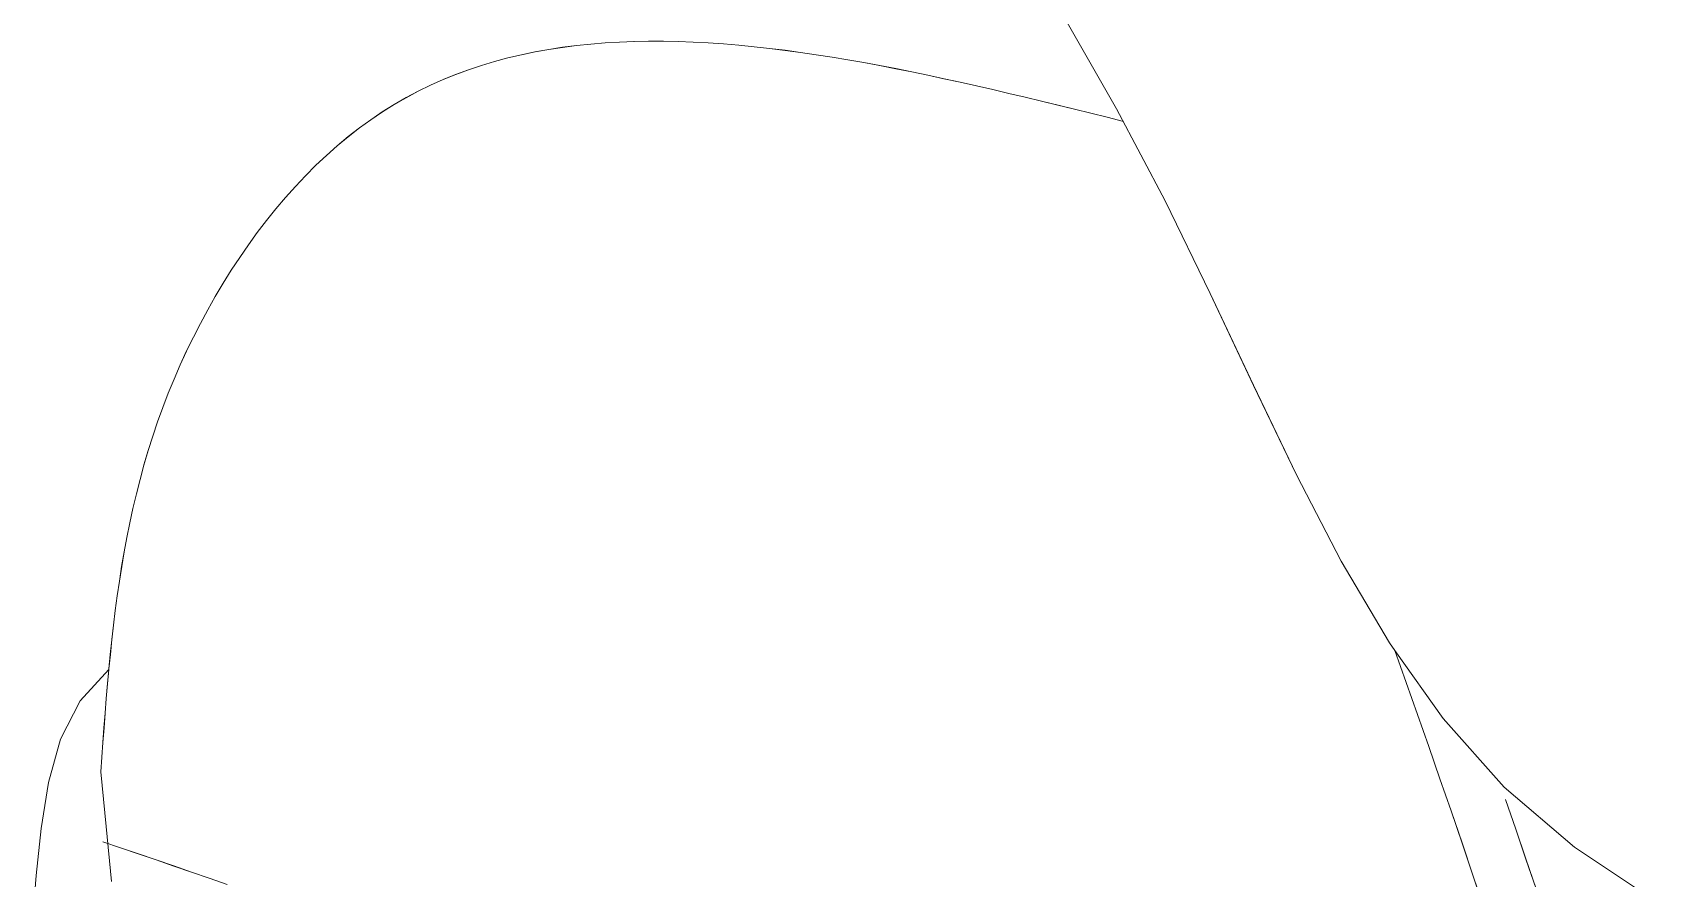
# Model space of a CAD drawing. Header units: centimetres. Extents: x 3695 to 5327, y 1631 to 2449.
# Drawn here: x 4540.23 to 4569.97, y 1996.5 to 2012.03 of the extents above; entities that cross this region are included whole.
import ezdxf

# ---------------------------------------------------------------- set-up
doc = ezdxf.new("R2010")
doc.units = ezdxf.units.CM
doc.layers.add('傢俱', color=7, linetype='Continuous', lineweight=15)

# ---------------------------------------------------------------- blocks, each defined once
blk = doc.blocks.new('沙發030')
for p, q in [((171.986, -198.948), (170.549, -197.961)), ((173.856, -198.466), (173.668, -197.872)), ((200.207, -198.885), (200.29, -198.029)), ((172.879, -198.747), (172.702, -198.198)), ((174.046, -199.06), (173.856, -198.466)), ((173.254, -200.071), (171.986, -198.948)), ((173.056, -199.295), (172.879, -198.747)), ((197.033, -198.785), (196.709, -198.665)), ((197.356, -198.903), (197.033, -198.785)), ((197.68, -199.02), (197.356, -198.903)), ((198.911, -199.762), (198.83, -198.756)), ((200.103, -199.747), (200.207, -198.885)), ((174.238, -199.653), (174.046, -199.06)), ((198.004, -199.136), (197.68, -199.02)), ((198.327, -199.252), (198.004, -199.136)), ((173.234, -199.843), (173.056, -199.295)), ((198.651, -199.367), (198.327, -199.252)), ((198.975, -199.482), (198.651, -199.367)), ((174.433, -200.245), (174.238, -199.653)), ((198.992, -200.769), (198.911, -199.762)), ((199.955, -200.592), (200.103, -199.747)), ((174.353, -201.347), (173.254, -200.071)), ((174.628, -200.838), (174.433, -200.245)), ((199.719, -201.382), (199.955, -200.592)), ((174.825, -201.43), (174.628, -200.838)), ((198.992, -200.769), (198.968, -201.038)), ((198.944, -201.308), (198.92, -201.577)), ((198.968, -201.038), (198.944, -201.308)), ((175.221, -202.613), (174.353, -201.347)), ((175.023, -202.021), (174.825, -201.43)), ((198.92, -201.577), (198.895, -201.846)), ((199.351, -202.078), (199.719, -201.382)), ((198.895, -201.846), (198.869, -202.116)), ((175.221, -202.613), (175.023, -202.021)), ((198.814, -202.646), (199.351, -202.078)), ((198.869, -202.116), (198.842, -202.385)), ((198.842, -202.385), (198.814, -202.646)), ((175.317, -202.752), (175.221, -202.613)), ((176.179, -204.264), (175.317, -202.752)), ((198.813, -202.654), (198.782, -202.922)), ((198.814, -202.646), (198.813, -202.654)), ((198.782, -202.922), (198.75, -203.191)), ((198.75, -203.191), (198.715, -203.459)), ((198.715, -203.459), (198.678, -203.727)), ((198.637, -203.995), (198.594, -204.262)), ((198.678, -203.727), (198.637, -203.995)), ((176.974, -205.861), (176.179, -204.264)), ((198.594, -204.262), (198.548, -204.529)), ((198.548, -204.529), (198.498, -204.796)), ((198.498, -204.796), (198.444, -205.062)), ((198.444, -205.062), (198.386, -205.328)), ((198.386, -205.328), (198.324, -205.593)), ((198.324, -205.593), (198.257, -205.858)), ((177.737, -207.518), (176.974, -205.861)), ((198.257, -205.858), (198.185, -206.122)), ((198.185, -206.122), (198.109, -206.386)), ((198.027, -206.649), (197.939, -206.912)), ((198.109, -206.386), (198.027, -206.649)), ((197.939, -206.912), (197.846, -207.174)), ((197.846, -207.174), (197.746, -207.435)), ((178.5, -209.215), (177.737, -207.518)), ((197.746, -207.435), (197.641, -207.695)), ((197.641, -207.695), (197.53, -207.954)), ((197.53, -207.954), (197.414, -208.211)), ((197.414, -208.211), (197.292, -208.466)), ((197.164, -208.718), (197.032, -208.968)), ((197.292, -208.466), (197.164, -208.718)), ((197.032, -208.968), (196.894, -209.215)), ((179.298, -210.928), (178.5, -209.215)), ((196.894, -209.215), (196.751, -209.459)), ((196.751, -209.459), (196.602, -209.699)), ((196.449, -209.935), (196.291, -210.167)), ((196.602, -209.699), (196.449, -209.935)), ((196.291, -210.167), (196.129, -210.395)), ((196.129, -210.395), (195.962, -210.617)), ((195.79, -210.835), (195.614, -211.046)), ((195.962, -210.617), (195.79, -210.835)), ((180.165, -212.634), (179.298, -210.928)), ((195.614, -211.046), (195.433, -211.253)), ((195.433, -211.253), (195.248, -211.453)), ((195.06, -211.646), (194.867, -211.833)), ((195.248, -211.453), (195.06, -211.646)), ((194.67, -212.012), (194.47, -212.185)), ((194.867, -211.833), (194.67, -212.012)), ((194.47, -212.185), (194.265, -212.349)), ((180.339, -212.479), (180.04, -212.399)), ((180.639, -212.558), (180.339, -212.479)), ((180.938, -212.637), (180.639, -212.558)), ((194.057, -212.506), (193.846, -212.654)), ((194.265, -212.349), (194.057, -212.506)), ((181.093, -214.319), (180.165, -212.634)), ((181.237, -212.715), (180.938, -212.637)), ((181.536, -212.793), (181.237, -212.715)), ((181.835, -212.87), (181.536, -212.793)), ((182.133, -212.946), (181.835, -212.87)), ((193.413, -212.925), (193.192, -213.048)), ((193.631, -212.794), (193.413, -212.925)), ((193.846, -212.654), (193.631, -212.794)), ((182.431, -213.021), (182.133, -212.946)), ((182.728, -213.094), (182.431, -213.021)), ((183.024, -213.166), (182.728, -213.094)), ((183.32, -213.236), (183.024, -213.166)), ((192.967, -213.162), (192.74, -213.268)), ((193.192, -213.048), (192.967, -213.162)), ((183.615, -213.304), (183.32, -213.236)), ((183.91, -213.37), (183.615, -213.304)), ((184.203, -213.434), (183.91, -213.37)), ((184.496, -213.495), (184.203, -213.434)), ((184.787, -213.554), (184.496, -213.495)), ((192.275, -213.457), (192.039, -213.541)), ((192.509, -213.367), (192.275, -213.457)), ((192.74, -213.268), (192.509, -213.367)), ((185.078, -213.61), (184.787, -213.554)), ((185.367, -213.663), (185.078, -213.61)), ((185.655, -213.713), (185.367, -213.663)), ((185.942, -213.76), (185.655, -213.713)), ((186.228, -213.804), (185.942, -213.76)), ((186.512, -213.843), (186.228, -213.804)), ((191.064, -213.801), (190.814, -213.849)), ((191.312, -213.746), (191.064, -213.801)), ((191.557, -213.685), (191.312, -213.746)), ((191.799, -213.616), (191.557, -213.685)), ((192.039, -213.541), (191.799, -213.616)), ((186.794, -213.879), (186.512, -213.843)), ((187.076, -213.911), (186.794, -213.879)), ((187.355, -213.939), (187.076, -213.911)), ((187.633, -213.963), (187.355, -213.939)), ((187.909, -213.982), (187.633, -213.963)), ((188.184, -213.997), (187.909, -213.982)), ((188.456, -214.006), (188.184, -213.997)), ((188.727, -214.011), (188.456, -214.006)), ((188.995, -214.011), (188.727, -214.011)), ((189.262, -214.005), (188.995, -214.011)), ((189.526, -213.994), (189.262, -214.005)), ((189.789, -213.977), (189.526, -213.994)), ((190.049, -213.954), (189.789, -213.977)), ((190.306, -213.925), (190.049, -213.954)), ((190.561, -213.89), (190.306, -213.925)), ((190.814, -213.849), (190.561, -213.89))]:
    blk.add_line(p, q)

msp = doc.modelspace()

# ---------------------------------------------------------------- linework, layer by layer
at = {"layer": '傢俱'}
for p, q in [((4559.159, 2012.295), (4560.114, 2010.626)), ((4549.954, 2011.752), (4550.211, 2011.785)), ((4550.211, 2011.785), (4550.47, 2011.812)), ((4550.47, 2011.812), (4550.732, 2011.834)), ((4550.732, 2011.834), (4550.996, 2011.849)), ((4550.996, 2011.849), (4551.263, 2011.859)), ((4551.263, 2011.859), (4551.531, 2011.864)), ((4551.531, 2011.864), (4551.802, 2011.864)), ((4551.802, 2011.864), (4552.075, 2011.858)), ((4552.075, 2011.858), (4552.349, 2011.848)), ((4552.349, 2011.848), (4552.626, 2011.834)), ((4552.626, 2011.834), (4552.904, 2011.814)), ((4552.904, 2011.814), (4553.184, 2011.791)), ((4553.184, 2011.791), (4553.466, 2011.764)), ((4548.466, 2011.419), (4548.707, 2011.492)), ((4548.707, 2011.492), (4548.951, 2011.557)), ((4548.951, 2011.557), (4549.198, 2011.616)), ((4549.198, 2011.616), (4549.447, 2011.668)), ((4549.447, 2011.668), (4549.699, 2011.713)), ((4549.699, 2011.713), (4549.954, 2011.752)), ((4553.466, 2011.764), (4553.749, 2011.732)), ((4553.749, 2011.732), (4554.034, 2011.697)), ((4554.034, 2011.697), (4554.32, 2011.658)), ((4554.32, 2011.658), (4554.608, 2011.616)), ((4554.608, 2011.616), (4554.896, 2011.571)), ((4554.896, 2011.571), (4555.187, 2011.522)), ((4555.187, 2011.522), (4555.478, 2011.471)), ((4547.76, 2011.159), (4547.992, 2011.253)), ((4547.992, 2011.253), (4548.227, 2011.34)), ((4548.227, 2011.34), (4548.466, 2011.419)), ((4555.478, 2011.471), (4555.77, 2011.417)), ((4555.77, 2011.417), (4556.064, 2011.36)), ((4556.064, 2011.36), (4556.358, 2011.301)), ((4556.358, 2011.301), (4556.654, 2011.24)), ((4556.654, 2011.24), (4556.95, 2011.176)), ((4547.082, 2010.828), (4547.305, 2010.946)), ((4547.305, 2010.946), (4547.531, 2011.056)), ((4547.531, 2011.056), (4547.76, 2011.159)), ((4556.95, 2011.176), (4557.247, 2011.111)), ((4557.247, 2011.111), (4557.545, 2011.044)), ((4557.545, 2011.044), (4557.843, 2010.976)), ((4557.843, 2010.976), (4558.142, 2010.906)), ((4558.142, 2010.906), (4558.441, 2010.835)), ((4546.647, 2010.568), (4546.863, 2010.702)), ((4546.863, 2010.702), (4547.082, 2010.828)), ((4558.441, 2010.835), (4558.741, 2010.763)), ((4558.741, 2010.763), (4559.041, 2010.69)), ((4559.041, 2010.69), (4559.341, 2010.616)), ((4559.341, 2010.616), (4559.642, 2010.542)), ((4560.114, 2010.626), (4561.009, 2008.934)), ((4546.226, 2010.273), (4546.435, 2010.424)), ((4546.435, 2010.424), (4546.647, 2010.568)), ((4559.642, 2010.542), (4559.942, 2010.468)), ((4559.942, 2010.468), (4560.243, 2010.393)), ((4545.819, 2009.945), (4546.021, 2010.113)), ((4546.021, 2010.113), (4546.226, 2010.273)), ((4545.428, 2009.587), (4545.621, 2009.769)), ((4545.621, 2009.769), (4545.819, 2009.945)), ((4545.238, 2009.397), (4545.428, 2009.587)), ((4544.871, 2008.997), (4545.052, 2009.2)), ((4545.052, 2009.2), (4545.238, 2009.397)), ((4544.694, 2008.788), (4544.871, 2008.997)), ((4561.009, 2008.934), (4561.835, 2007.234)), ((4544.353, 2008.353), (4544.521, 2008.573)), ((4544.521, 2008.573), (4544.694, 2008.788)), ((4544.189, 2008.128), (4544.353, 2008.353)), ((4544.03, 2007.898), (4544.189, 2008.128)), ((4543.727, 2007.425), (4543.876, 2007.664)), ((4543.876, 2007.664), (4544.03, 2007.898)), ((4543.582, 2007.182), (4543.727, 2007.425)), ((4543.443, 2006.936), (4543.582, 2007.182)), ((4561.835, 2007.234), (4562.625, 2005.55)), ((4543.309, 2006.687), (4543.443, 2006.936)), ((4543.057, 2006.18), (4543.181, 2006.435)), ((4543.181, 2006.435), (4543.309, 2006.687)), ((4542.939, 2005.924), (4543.057, 2006.18)), ((4542.827, 2005.665), (4542.939, 2005.924)), ((4542.72, 2005.404), (4542.827, 2005.665)), ((4562.625, 2005.55), (4563.414, 2003.905)), ((4542.62, 2005.142), (4542.72, 2005.404)), ((4542.525, 2004.88), (4542.62, 2005.142)), ((4542.435, 2004.616), (4542.525, 2004.88)), ((4542.274, 2004.088), (4542.352, 2004.352)), ((4542.352, 2004.352), (4542.435, 2004.616)), ((4542.202, 2003.823), (4542.274, 2004.088)), ((4542.135, 2003.557), (4542.202, 2003.823)), ((4563.414, 2003.905), (4564.235, 2002.322)), ((4542.072, 2003.292), (4542.135, 2003.557)), ((4542.014, 2003.025), (4542.072, 2003.292)), ((4541.961, 2002.759), (4542.014, 2003.025)), ((4541.911, 2002.492), (4541.961, 2002.759)), ((4541.865, 2002.224), (4541.911, 2002.492)), ((4564.235, 2002.322), (4565.122, 2000.824)), ((4541.823, 2001.956), (4541.865, 2002.224)), ((4541.749, 2001.42), (4541.784, 2001.688)), ((4541.784, 2001.688), (4541.823, 2001.956)), ((4541.715, 2001.152), (4541.749, 2001.42)), ((4541.685, 2000.883), (4541.715, 2001.152)), ((4541.657, 2000.614), (4541.685, 2000.883)), ((4565.122, 2000.824), (4565.22, 2000.686)), ((4541.63, 2000.345), (4541.657, 2000.614)), ((4565.22, 2000.686), (4565.427, 2000.098)), ((4565.22, 2000.686), (4566.109, 1999.435)), ((4541.63, 2000.337), (4541.102, 1999.76)), ((4541.606, 2000.075), (4541.63, 2000.337)), ((4541.63, 2000.337), (4541.63, 2000.345)), ((4541.583, 1999.806), (4541.606, 2000.075)), ((4565.427, 2000.098), (4565.635, 1999.509)), ((4541.102, 1999.76), (4540.745, 1999.058)), ((4541.561, 1999.536), (4541.583, 1999.806)), ((4541.541, 1999.267), (4541.561, 1999.536)), ((4565.635, 1999.509), (4565.841, 1998.921)), ((4566.109, 1999.435), (4567.228, 1998.177)), ((4540.745, 1999.058), (4540.522, 1998.264)), ((4541.521, 1998.997), (4541.541, 1999.267)), ((4541.482, 1998.457), (4541.502, 1998.727)), ((4541.502, 1998.727), (4541.521, 1998.997)), ((4565.841, 1998.921), (4566.047, 1998.331)), ((4541.482, 1998.457), (4541.58, 1997.452)), ((4540.522, 1998.264), (4540.388, 1997.417)), ((4566.047, 1998.331), (4566.251, 1997.742)), ((4567.228, 1998.177), (4568.514, 1997.074)), ((4567.252, 1997.949), (4567.439, 1997.404)), ((4566.251, 1997.742), (4566.453, 1997.152)), ((4540.388, 1997.417), (4540.298, 1996.554)), ((4541.58, 1997.452), (4541.677, 1996.447)), ((4567.439, 1997.404), (4567.625, 1996.858)), ((4541.52, 1997.171), (4541.846, 1997.061)), ((4541.846, 1997.061), (4542.171, 1996.951)), ((4542.171, 1996.951), (4542.497, 1996.841)), ((4566.453, 1997.152), (4566.652, 1996.562)), ((4568.514, 1997.074), (4569.966, 1996.11)), ((4542.497, 1996.841), (4542.822, 1996.73)), ((4542.822, 1996.73), (4543.148, 1996.618)), ((4567.625, 1996.858), (4567.81, 1996.312)), ((4540.298, 1996.554), (4540.228, 1995.697)), ((4543.148, 1996.618), (4543.473, 1996.505)), ((4543.473, 1996.505), (4543.798, 1996.391)), ((4566.652, 1996.562), (4566.849, 1995.971))]:
    msp.add_line(p, q, dxfattribs=at)

# ---------------------------------------------------------------- block references
at = {"layer": '傢俱', "rotation": 180.9279815504732}
msp.add_blockref('沙發030', (4743.7, 1800.938), dxfattribs=at)

doc.saveas('drawing.dxf')
